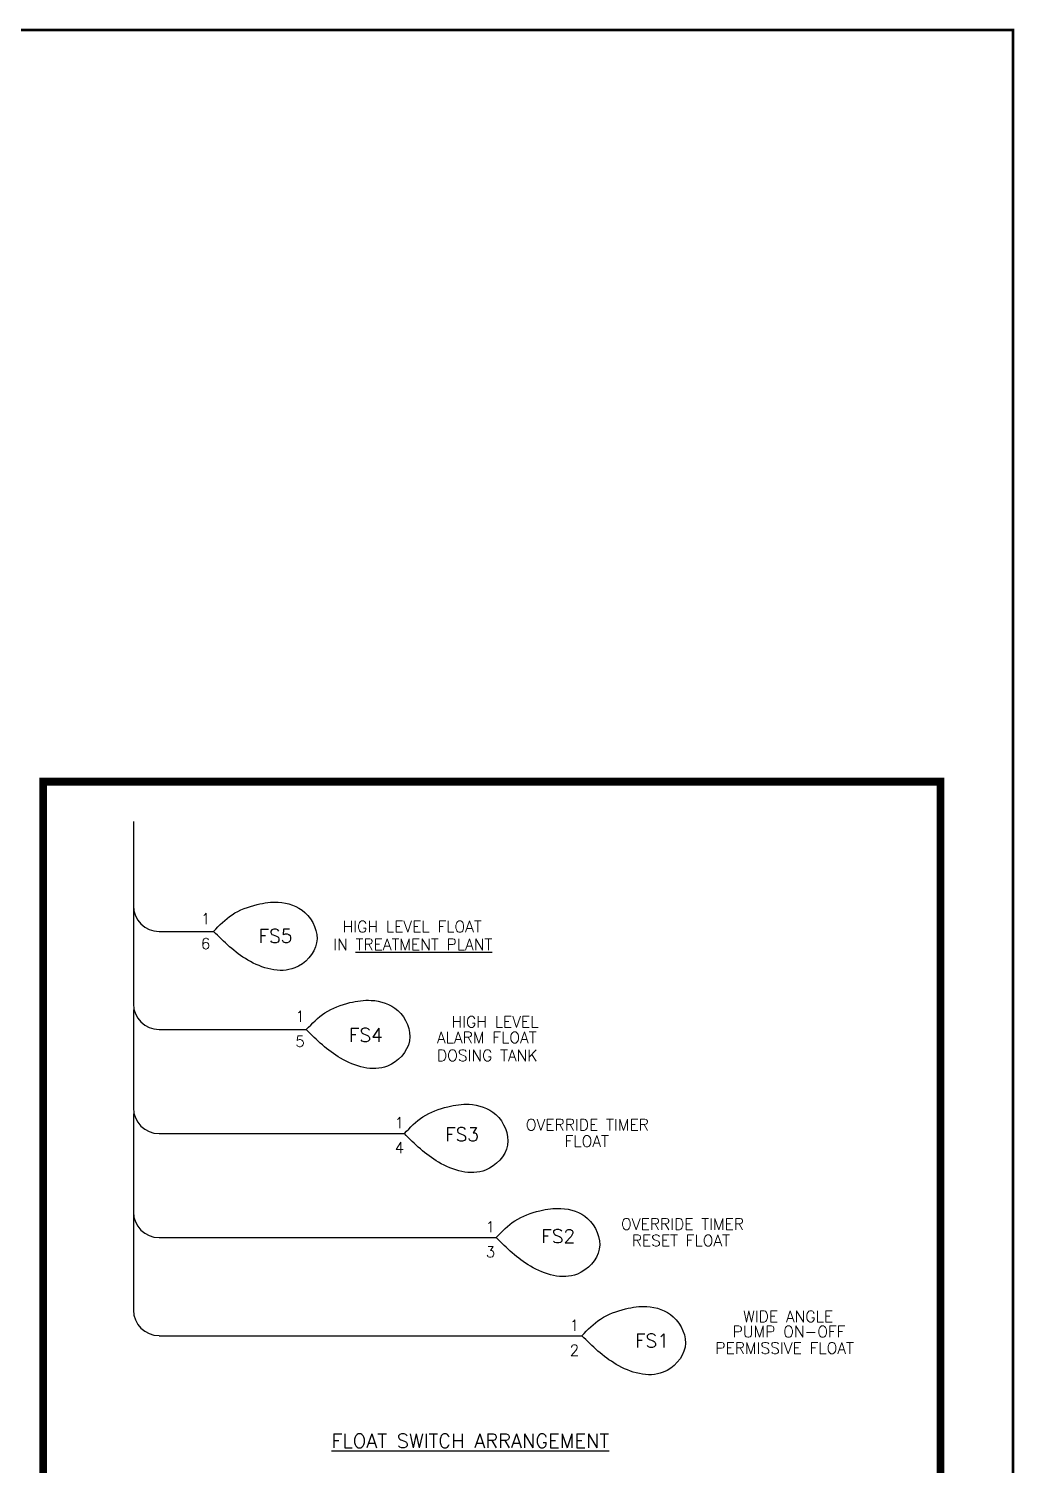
# Model space of a CAD drawing. Extents: x -283 to 170, y -177 to 25.
# Drawn here: x -178.59 to -169.64, y -80.67 to -67.62 of the extents above; entities that cross this region are included whole.
import ezdxf

# ---------------------------------------------------------------- set-up
doc = ezdxf.new("R2010")
doc.units = 0
doc.header["$LTSCALE"] = 0.125
doc.header["$MEASUREMENT"] = 0
doc.layers.get('0').update_dxf_attribs({"linetype": 'CONTINUOUS'})
doc.layers.add('ASHADE', color=7, linetype='CONTINUOUS')
doc.styles.get("Standard").update_dxf_attribs({"font": 'simplex.shx', "height": 0.08})

msp = doc.modelspace()

# ---------------------------------------------------------------- linework, layer by layer
at = {"layer": 'ASHADE', "ltscale": 0.25}
for p, q in [((-177.642, -74.825), (-177.642, -75.59)), ((-177.642, -75.59), (-177.642, -76.481)), ((-177.409, -75.823), (-176.914, -75.823)), ((-177.642, -76.535), (-177.642, -77.427)), ((-177.409, -76.715), (-176.071, -76.715)), ((-177.642, -77.48), (-177.642, -78.372)), ((-177.409, -77.66), (-175.18, -77.66)), ((-177.642, -78.372), (-177.642, -79.263)), ((-177.409, -78.605), (-174.346, -78.605)), ((-177.409, -79.497), (-173.567, -79.497))]:
    msp.add_line(p, q, dxfattribs=at)
at = {"layer": 'ASHADE', "const_width": 0.023}
msp.add_lwpolyline([(-186.899, -90.63), (-186.899, -67.632), (-169.65, -67.632), (-169.65, -90.63)], close=True, dxfattribs=at)
at = {"layer": 'ASHADE', "ltscale": 0.25, "const_width": 0.07}
msp.add_lwpolyline([(-178.461, -74.462), (-170.308, -74.462), (-170.308, -80.892), (-178.461, -80.892)], close=True, dxfattribs=at)
at = {"layer": 'ASHADE', "ltscale": 0.25}
for centre in [(-177.409, -75.59), (-177.409, -76.481), (-177.409, -77.427), (-177.409, -78.372), (-177.409, -79.263)]:
    msp.add_arc(centre, 0.233, 180, 270, dxfattribs=at)
for points in [[(-176.914, -75.823), (-176.602, -76.083), (-176.176, -76.154), (-175.977, -75.927), (-176.084, -75.65), (-176.325, -75.557), (-176.517, -75.579), (-176.745, -75.671), (-176.914, -75.823)], [(-176.071, -76.715), (-175.759, -76.975), (-175.333, -77.046), (-175.134, -76.818), (-175.24, -76.541), (-175.482, -76.449), (-175.674, -76.47), (-175.901, -76.563), (-176.071, -76.715)], [(-175.18, -77.66), (-174.869, -77.92), (-174.442, -77.991), (-174.243, -77.764), (-174.35, -77.487), (-174.592, -77.394), (-174.784, -77.416), (-175.011, -77.508), (-175.18, -77.66)], [(-174.346, -78.605), (-174.034, -78.865), (-173.608, -78.936), (-173.409, -78.709), (-173.515, -78.432), (-173.757, -78.34), (-173.949, -78.361), (-174.176, -78.453), (-174.346, -78.605)], [(-173.567, -79.497), (-173.255, -79.757), (-172.829, -79.828), (-172.63, -79.601), (-172.737, -79.324), (-172.978, -79.231), (-173.17, -79.253), (-173.398, -79.345), (-173.567, -79.497)]]:
    msp.add_spline(points, degree=3, dxfattribs=at)

# ---------------------------------------------------------------- texts
for s, height, p in [('1', 0.0991, (-177.028, -75.757)), ('FS5', 0.1239, (-176.505, -75.926)), ('HIGH LEVEL FLOAT', 0.10307, (-175.741, -75.831)), ('6', 0.0991, (-177.028, -75.984)), ('IN %%UTREATMENT PLANT', 0.10307, (-175.826, -75.992)), ('1', 0.0991, (-176.17, -76.644)), ('HIGH LEVEL', 0.1031, (-174.752, -76.696)), ('FS4', 0.1239, (-175.684, -76.825)), ('ALARM FLOAT', 0.10307, (-174.884, -76.838)), ('5', 0.0991, (-176.17, -76.871)), ('DOSING TANK', 0.10307, (-174.884, -77.001)), ('1', 0.0991, (-175.268, -77.611)), ('OVERRIDE TIMER', 0.10307, (-174.076, -77.631)), ('FS3', 0.1239, (-174.81, -77.729)), ('4', 0.0991, (-175.268, -77.838)), (' FLOAT', 0.1031, (-173.795, -77.781)), ('OVERRIDE TIMER', 0.10307, (-173.211, -78.533)), ('1', 0.0991, (-174.44, -78.557)), ('FS2', 0.1239, (-173.936, -78.654)), ('RESET FLOAT', 0.10307, (-173.114, -78.683)), ('3', 0.0991, (-174.44, -78.784)), ('1', 0.0991, (-173.677, -79.451)), ('WIDE ANGLE', 0.1031, (-172.102, -79.373)), ('FS1', 0.1239, (-173.084, -79.603)), ('PUMP ON-OFF', 0.10307, (-172.197, -79.511)), ('2', 0.0991, (-173.677, -79.678)), ('PERMISSIVE FLOAT', 0.10307, (-172.355, -79.66)), ('%%UFLOAT SWITCH ARRANGEMENT', 0.12945, (-175.843, -80.516))]:
    msp.add_text(s, height=height).set_placement(p)

doc.saveas('drawing.dxf')
